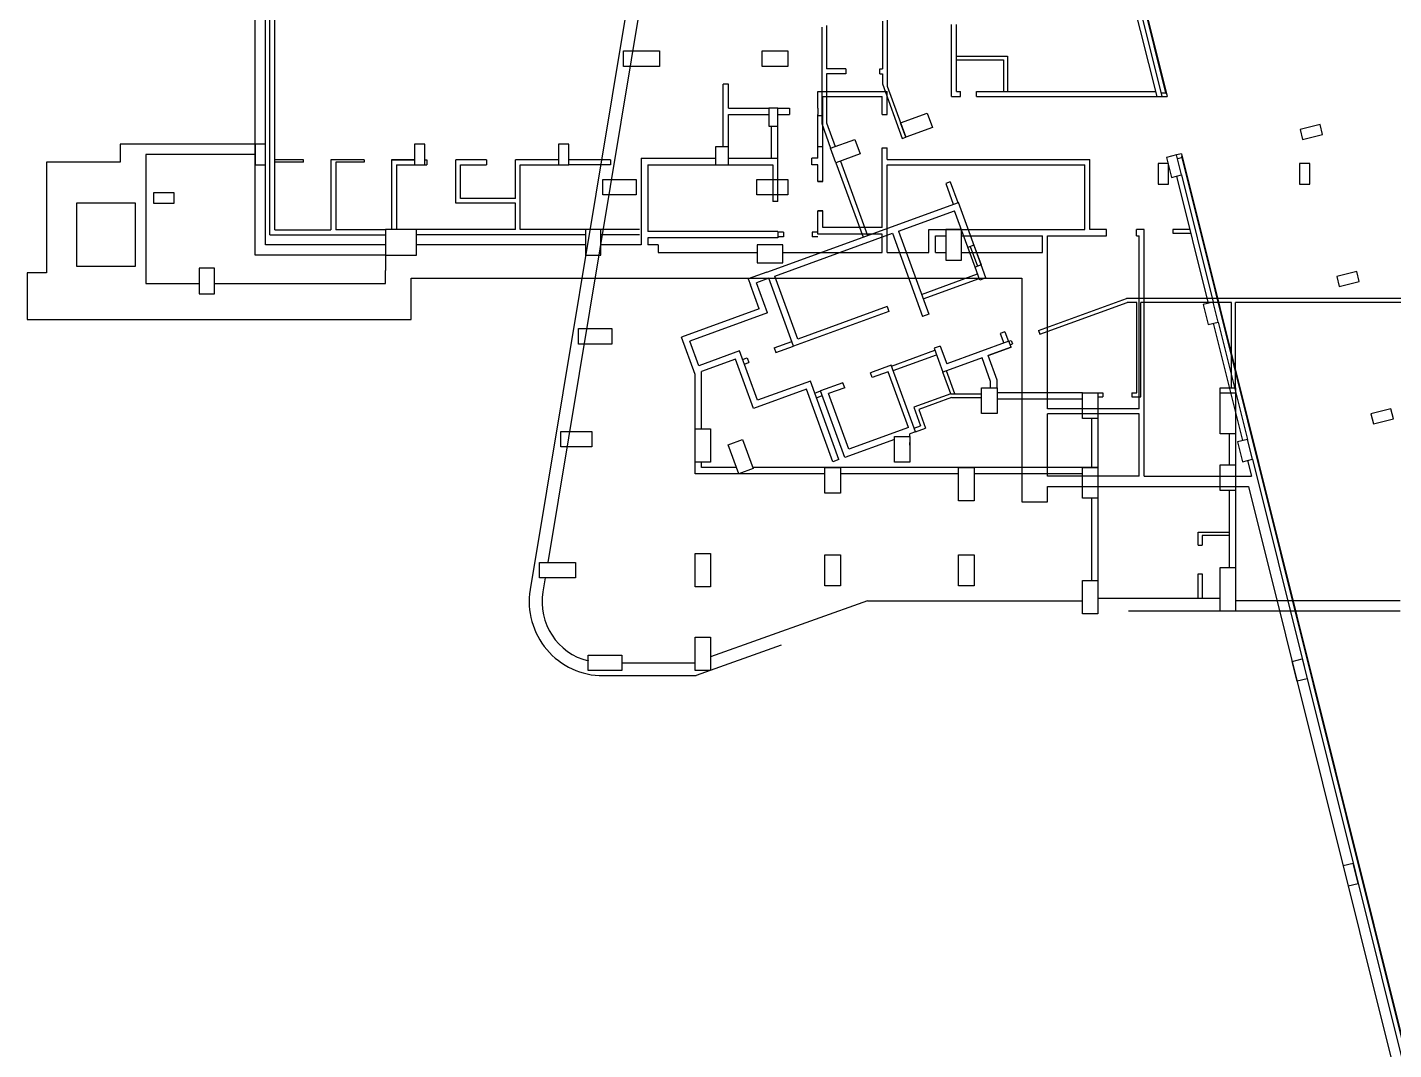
# Model space of a CAD drawing. Header units: metres. Extents: x -681087 to 1033303, y 74272 to 2630761.
# Drawn here: x -59347 to -6215, y 2245452 to 2285216 of the extents above; entities that cross this region are included whole.
import ezdxf

# ---------------------------------------------------------------- set-up
doc = ezdxf.new("R2010")
doc.units = ezdxf.units.M
for name, color, linetype in [('SKELETON_CLEAN', 7, 'Continuous'), ('SKELETON_ISOLATED', 1, 'Continuous'), ('SKELETON_ORIGINAL', 8, 'Continuous')]:
    doc.layers.add(name, color=color, linetype=linetype)

msp = doc.modelspace()

# ---------------------------------------------------------------- linework, layer by layer
at = {"layer": 'SKELETON_CLEAN'}
for p, q in [((-32788, 2305599), (-39794, 2263345)), ((-32364, 2305099), (-39112, 2264399)), ((-50487, 2276354), (-50487, 2290584)), ((-49917, 2277144), (-49917, 2290014)), ((-50087, 2276754), (-50087, 2289784)), ((-49717, 2277344), (-49717, 2289814)), ((-16643, 2287384), (-15431, 2282524)), ((-16449, 2287433), (-15225, 2282524)), ((-28457, 2285216), (-28457, 2281470)), ((-28267, 2285286), (-28267, 2283599)), ((-26097, 2285450), (-26097, 2283599)), ((-25907, 2285519), (-25907, 2282929)), ((-23412, 2282524), (-23412, 2285324)), ((-23212, 2282724), (-23212, 2285324)), ((-36167, 2283699), (-36167, 2284299)), ((-36167, 2284299), (-34767, 2284299)), ((-34767, 2284299), (-34767, 2283699)), ((-30777, 2283699), (-30777, 2284299)), ((-30777, 2284299), (-29777, 2284299)), ((-29777, 2284299), (-29777, 2283699)), ((-34767, 2283699), (-36167, 2283699)), ((-29777, 2283699), (-30777, 2283699)), ((-23212, 2284099), (-21237, 2284099)), ((-23212, 2283949), (-21387, 2283949)), ((-21387, 2283949), (-21387, 2282724)), ((-21237, 2284099), (-21237, 2282724)), ((-27517, 2283599), (-28267, 2283599)), ((-27517, 2283409), (-28267, 2283409)), ((-28267, 2283409), (-28267, 2281504)), ((-27517, 2283599), (-27517, 2283409)), ((-26197, 2283409), (-26197, 2283599)), ((-26197, 2283599), (-26097, 2283599)), ((-26197, 2283409), (-26097, 2283409)), ((-26097, 2283409), (-26097, 2283012)), ((-32287, 2280574), (-32287, 2283004)), ((-32087, 2283004), (-32287, 2283004)), ((-32087, 2282074), (-32087, 2283004)), ((-28612, 2282074), (-28612, 2282724)), ((-28612, 2282724), (-25912, 2282724)), ((-26097, 2283012), (-25324, 2280889)), ((-25912, 2281824), (-25912, 2282724)), ((-25907, 2282929), (-25184, 2280940)), ((-23212, 2282724), (-23062, 2282724)), ((-23062, 2282524), (-23062, 2282724)), ((-22442, 2282524), (-22442, 2282724)), ((-22442, 2282724), (-15481, 2282724)), ((-32087, 2282074), (-30512, 2282074)), ((-30162, 2282074), (-30512, 2282074)), ((-30512, 2282074), (-30512, 2281374)), ((-30162, 2281374), (-30162, 2282074)), ((-30162, 2282074), (-29712, 2282074)), ((-29712, 2282074), (-29712, 2281824)), ((-28612, 2282074), (-28612, 2281824)), ((-28412, 2282524), (-26112, 2282524)), ((-28412, 2279219), (-28412, 2282524)), ((-26112, 2281824), (-26112, 2282524)), ((-23412, 2282524), (-23062, 2282524)), ((-22442, 2282524), (-15431, 2282524)), ((-15431, 2282524), (-15225, 2282524)), ((-15225, 2282524), (-15019, 2282524)), ((-32087, 2280124), (-32087, 2281824)), ((-32087, 2281824), (-30512, 2281824)), ((-30162, 2278444), (-30162, 2281824)), ((-30162, 2281824), (-29712, 2281824)), ((-28612, 2280124), (-28612, 2281824)), ((-28267, 2281504), (-27931, 2280579)), ((-26112, 2281824), (-25912, 2281824)), ((-25389, 2281504), (-24355, 2281881)), ((-25184, 2280940), (-25389, 2281504)), ((-24355, 2281881), (-24150, 2281317)), ((-30512, 2281374), (-30162, 2281374)), ((-28457, 2281470), (-28109, 2280514)), ((-24150, 2281317), (-25184, 2280940)), ((-9079, 2281437), (-9856, 2281244)), ((-9856, 2281244), (-9759, 2280856)), ((-9759, 2280856), (-8983, 2281049)), ((-8983, 2281049), (-9079, 2281437)), ((-55737, 2280674), (-55737, 2279972)), ((-50487, 2280674), (-55737, 2280674)), ((-50087, 2280674), (-50487, 2280674)), ((-50487, 2280674), (-50487, 2279874)), ((-50087, 2279874), (-50087, 2280674)), ((-43887, 2280674), (-44287, 2280674)), ((-44287, 2280674), (-44287, 2279874)), ((-43887, 2279874), (-43887, 2280674)), ((-38287, 2280674), (-38687, 2280674)), ((-38687, 2280674), (-38687, 2279874)), ((-38287, 2279874), (-38287, 2280674)), ((-32087, 2280574), (-32587, 2280574)), ((-32587, 2280574), (-32587, 2279874)), ((-32087, 2279874), (-32087, 2280574)), ((-28109, 2280514), (-27169, 2280856)), ((-27904, 2279950), (-28109, 2280514)), ((-27169, 2280856), (-26964, 2280292)), ((-26112, 2280524), (-25912, 2280524)), ((-26112, 2277424), (-26112, 2280524)), ((-25912, 2280074), (-25912, 2280524)), ((-25324, 2280889), (-25184, 2280940)), ((-55737, 2279972), (-58597, 2279972)), ((-58597, 2279972), (-58597, 2275672)), ((-50487, 2280274), (-54737, 2280274)), ((-54737, 2280274), (-54737, 2275254)), ((-48607, 2280064), (-49717, 2280064)), ((-48607, 2279974), (-49717, 2279974)), ((-48607, 2279974), (-48607, 2280064)), ((-46247, 2280064), (-47547, 2280064)), ((-47547, 2280064), (-47547, 2277344)), ((-47357, 2279974), (-47357, 2277344)), ((-46247, 2279974), (-47357, 2279974)), ((-46247, 2280064), (-46247, 2279974)), ((-45187, 2280064), (-45187, 2277354)), ((-44287, 2280064), (-45187, 2280064)), ((-43887, 2280064), (-43807, 2280064)), ((-43807, 2280064), (-43807, 2279874)), ((-41487, 2280064), (-42687, 2280064)), ((-42687, 2278374), (-42687, 2280064)), ((-41487, 2280064), (-41487, 2279874)), ((-38687, 2280064), (-40367, 2280064)), ((-40367, 2278564), (-40367, 2280064)), ((-36672, 2280064), (-38287, 2280064)), ((-36672, 2280064), (-36672, 2279874)), ((-35472, 2280124), (-32587, 2280124)), ((-35472, 2280124), (-35472, 2276754)), ((-32087, 2280124), (-30162, 2280124)), ((-28842, 2279874), (-28842, 2280124)), ((-28612, 2280124), (-28842, 2280124)), ((-26964, 2280292), (-27904, 2279950)), ((-27904, 2279950), (-26851, 2277056)), ((-25912, 2280074), (-18027, 2280074)), ((-18027, 2277354), (-18027, 2280074)), ((-14977, 2279916), (-15377, 2279916)), ((-15377, 2279916), (-15377, 2279116)), ((-14658, 2280252), (-15047, 2280156)), ((-15047, 2280156), (-14853, 2279379)), ((-14977, 2279116), (-14977, 2279916)), ((-14464, 2280301), (-14658, 2280252)), ((-14465, 2279476), (-14658, 2280252)), ((-9477, 2279916), (-9877, 2279916)), ((-9877, 2279916), (-9877, 2279116)), ((-9477, 2279116), (-9477, 2279916)), ((-50487, 2279874), (-50087, 2279874)), ((-44997, 2279874), (-44997, 2277354)), ((-44997, 2279874), (-44287, 2279874)), ((-44287, 2279874), (-43887, 2279874)), ((-43887, 2279874), (-43807, 2279874)), ((-42497, 2279874), (-41487, 2279874)), ((-42497, 2278564), (-42497, 2279874)), ((-40177, 2279874), (-38687, 2279874)), ((-40177, 2277354), (-40177, 2279874)), ((-38687, 2279874), (-38287, 2279874)), ((-36672, 2279874), (-38287, 2279874)), ((-35222, 2279874), (-32487, 2279874)), ((-35222, 2279874), (-35222, 2277274)), ((-32587, 2279874), (-32087, 2279874)), ((-32087, 2279874), (-30362, 2279874)), ((-30362, 2279874), (-30362, 2278444)), ((-28612, 2279874), (-28842, 2279874)), ((-28612, 2279219), (-28612, 2279874)), ((-25912, 2276454), (-25912, 2279874)), ((-25912, 2279874), (-18227, 2279874)), ((-18227, 2277354), (-18227, 2279874)), ((-14853, 2279379), (-14465, 2279476)), ((-14465, 2279476), (-13231, 2274528)), ((-36967, 2278699), (-36967, 2279299)), ((-36967, 2279299), (-35667, 2279299)), ((-35667, 2279299), (-35667, 2278699)), ((-30977, 2278699), (-30977, 2279299)), ((-30977, 2279299), (-29777, 2279299)), ((-29777, 2279299), (-29777, 2278699)), ((-28412, 2279219), (-28612, 2279219)), ((-23456, 2279207), (-23635, 2279142)), ((-23635, 2279142), (-23341, 2278334)), ((-23456, 2279207), (-23162, 2278399)), ((-15377, 2279116), (-14977, 2279116)), ((-9877, 2279116), (-9477, 2279116)), ((-55137, 2278372), (-57437, 2278372)), ((-57437, 2278372), (-57437, 2275922)), ((-55137, 2275922), (-55137, 2278372)), ((-53635, 2278774), (-54435, 2278774)), ((-54435, 2278774), (-54435, 2278374)), ((-54435, 2278374), (-53635, 2278374)), ((-53635, 2278374), (-53635, 2278774)), ((-40367, 2278374), (-42687, 2278374)), ((-40367, 2278564), (-42497, 2278564)), ((-40367, 2277354), (-40367, 2278374)), ((-35667, 2278699), (-36967, 2278699)), ((-29777, 2278699), (-30977, 2278699)), ((-30595, 2275693), (-23143, 2278405)), ((-30162, 2278444), (-30362, 2278444)), ((-22258, 2275972), (-23143, 2278405)), ((-28412, 2278079), (-28612, 2278079)), ((-28612, 2277174), (-28612, 2278079)), ((-28412, 2277424), (-28412, 2278079)), ((-25473, 2277291), (-23293, 2278085)), ((-22493, 2275886), (-23293, 2278085)), ((-49717, 2277344), (-47547, 2277344)), ((-45417, 2277344), (-47357, 2277344)), ((-44217, 2277354), (-45417, 2277354)), ((-45417, 2277354), (-45417, 2276354)), ((-44217, 2276354), (-44217, 2277354)), ((-40367, 2277354), (-44217, 2277354)), ((-37647, 2277354), (-40177, 2277354)), ((-37047, 2277354), (-37647, 2277354)), ((-37647, 2277354), (-37647, 2276354)), ((-37047, 2276354), (-37047, 2277354)), ((-35542, 2277354), (-37047, 2277354)), ((-30162, 2277274), (-35222, 2277274)), ((-30162, 2277274), (-30162, 2277024)), ((-29947, 2277254), (-30162, 2277254)), ((-29947, 2277254), (-29947, 2277064)), ((-28612, 2277254), (-28827, 2277254)), ((-28827, 2277254), (-28827, 2277064)), ((-26112, 2277424), (-28412, 2277424)), ((-25473, 2277291), (-24296, 2274059)), ((-24287, 2277354), (-18227, 2277354)), ((-24287, 2276454), (-24287, 2277354)), ((-23027, 2277354), (-23627, 2277354)), ((-23627, 2277354), (-23627, 2276154)), ((-23027, 2276154), (-23027, 2277354)), ((-17387, 2277354), (-18027, 2277354)), ((-17387, 2277104), (-17387, 2277354)), ((-15917, 2277354), (-16217, 2277354)), ((-16217, 2277104), (-16217, 2277354)), ((-15917, 2267754), (-15917, 2277354)), ((-14142, 2277354), (-14797, 2277354)), ((-14797, 2277354), (-14797, 2277204)), ((-45417, 2276754), (-50087, 2276754)), ((-49917, 2277144), (-45417, 2277144)), ((-35472, 2276754), (-37047, 2276754)), ((-30162, 2277024), (-35222, 2277024)), ((-35222, 2277024), (-35222, 2276754)), ((-34822, 2276754), (-35222, 2276754)), ((-34822, 2276754), (-34822, 2276454)), ((-29967, 2276754), (-30967, 2276754)), ((-30967, 2276754), (-30967, 2276054)), ((-30275, 2275544), (-25708, 2277206)), ((-29947, 2277064), (-30162, 2277064)), ((-29967, 2276054), (-29967, 2276754)), ((-28612, 2277064), (-28827, 2277064)), ((-26112, 2277174), (-28612, 2277174)), ((-26112, 2276454), (-26112, 2277174)), ((-25708, 2277206), (-24531, 2273973)), ((-24037, 2277104), (-23627, 2277104)), ((-24037, 2276454), (-24037, 2277104)), ((-23027, 2277104), (-19877, 2277104)), ((-22538, 2276742), (-22773, 2276657)), ((-22538, 2276742), (-22258, 2275972)), ((-19877, 2276454), (-19877, 2277104)), ((-19677, 2277104), (-17387, 2277104)), ((-19677, 2270379), (-19677, 2277104)), ((-16217, 2277104), (-16117, 2277104)), ((-16117, 2270379), (-16117, 2277104)), ((-14797, 2277204), (-14105, 2277204)), ((-45417, 2276354), (-50487, 2276354)), ((-45417, 2276354), (-44217, 2276354)), ((-45417, 2276354), (-45417, 2275754)), ((-37647, 2276354), (-37047, 2276354)), ((-34822, 2276454), (-30967, 2276454)), ((-29967, 2276454), (-26112, 2276454)), ((-25912, 2276454), (-24287, 2276454)), ((-24037, 2276454), (-23627, 2276454)), ((-23027, 2276454), (-19877, 2276454)), ((-58597, 2275672), (-59347, 2275672)), ((-59347, 2275672), (-59347, 2273854)), ((-57437, 2275922), (-55137, 2275922)), ((-52067, 2275854), (-52667, 2275854)), ((-52667, 2275854), (-52667, 2274854)), ((-52067, 2274854), (-52067, 2275854)), ((-45417, 2275254), (-45417, 2275754)), ((-30595, 2275693), (-31314, 2275431)), ((-30967, 2276054), (-29967, 2276054)), ((-23627, 2276154), (-23027, 2276154)), ((-22258, 2275972), (-22493, 2275886)), ((-22310, 2275383), (-22493, 2275886)), ((-22075, 2275469), (-22258, 2275972)), ((-7652, 2275713), (-8428, 2275519)), ((-7555, 2275325), (-7652, 2275713)), ((-54737, 2275254), (-52667, 2275254)), ((-52067, 2275254), (-45417, 2275254)), ((-44417, 2273854), (-44417, 2275454)), ((-44417, 2275454), (-20677, 2275454)), ((-31314, 2275431), (-31229, 2275197)), ((-30888, 2274262), (-31229, 2275197)), ((-30510, 2275458), (-30994, 2275282)), ((-30568, 2274112), (-30994, 2275282)), ((-29549, 2272818), (-30510, 2275458)), ((-29382, 2273091), (-30275, 2275544)), ((-22075, 2275469), (-22310, 2275383)), ((-20677, 2275454), (-20677, 2267354)), ((-8428, 2275519), (-8331, 2275131)), ((-8331, 2275131), (-7555, 2275325)), ((-52667, 2274854), (-52067, 2274854)), ((-20032, 2273424), (-16611, 2274669)), ((-2797, 2274669), (-16611, 2274669)), ((-30888, 2274262), (-33909, 2273162)), ((-30568, 2274112), (-33589, 2273013)), ((-25846, 2274165), (-29549, 2272818)), ((-25915, 2274353), (-29382, 2273091)), ((-25915, 2274353), (-25846, 2274165)), ((-24296, 2274059), (-24531, 2273973)), ((-19981, 2273283), (-16584, 2274519)), ((-16197, 2274519), (-16584, 2274519)), ((-16197, 2270999), (-16197, 2274519)), ((-12517, 2274519), (-16047, 2274519)), ((-16047, 2270849), (-16047, 2274519)), ((-13231, 2274528), (-13619, 2274431)), ((-13619, 2274431), (-13426, 2273655)), ((-13038, 2273752), (-13231, 2274528)), ((-12517, 2271199), (-12517, 2274519)), ((-12367, 2271199), (-12367, 2274519)), ((-2797, 2274519), (-12367, 2274519)), ((-59347, 2273854), (-44417, 2273854)), ((-13426, 2273655), (-13038, 2273752)), ((-13038, 2273752), (-11900, 2269191)), ((-37917, 2272899), (-37917, 2273499)), ((-37917, 2273499), (-36617, 2273499)), ((-36617, 2273499), (-36617, 2272899)), ((-33382, 2271714), (-33909, 2273162)), ((-33240, 2272054), (-33589, 2273013)), ((-30304, 2272745), (-29614, 2272996)), ((-21179, 2273007), (-23594, 2272128)), ((-21334, 2273376), (-21513, 2273311)), ((-21513, 2273311), (-21376, 2272935)), ((-21334, 2273376), (-21197, 2273000)), ((-21179, 2273007), (-21085, 2273041)), ((-21093, 2272772), (-21179, 2273007)), ((-21085, 2273041), (-21033, 2272900)), ((-20032, 2273424), (-19981, 2273283)), ((-36617, 2272899), (-37917, 2272899)), ((-31657, 2272630), (-33240, 2272054)), ((-30957, 2270709), (-31657, 2272630)), ((-30304, 2272745), (-30239, 2272566)), ((-30239, 2272566), (-29549, 2272818)), ((-23845, 2272819), (-24080, 2272733)), ((-24080, 2272733), (-23743, 2271807)), ((-23845, 2272819), (-23594, 2272128)), ((-21093, 2272772), (-21986, 2272447)), ((-21637, 2271489), (-21986, 2272447)), ((-21127, 2272866), (-21033, 2272900)), ((-31806, 2272310), (-33132, 2271827)), ((-31107, 2270388), (-31806, 2272310)), ((-31535, 2272297), (-31357, 2272362)), ((-31470, 2272118), (-31292, 2272183)), ((-31357, 2272362), (-31292, 2272183)), ((-25754, 2272070), (-26558, 2271778)), ((-24814, 2269486), (-25754, 2272070)), ((-22221, 2272361), (-23743, 2271807)), ((-21887, 2271445), (-22221, 2272361)), ((-33382, 2269299), (-33382, 2271714)), ((-33132, 2269599), (-33132, 2271827)), ((-28899, 2271458), (-30957, 2270709)), ((-27788, 2268404), (-28899, 2271458)), ((-27629, 2271388), (-28498, 2271072)), ((-27560, 2271200), (-27629, 2271388)), ((-26489, 2271590), (-26558, 2271778)), ((-25874, 2271814), (-26489, 2271590)), ((-25087, 2269653), (-25874, 2271814)), ((-23437, 2270967), (-23743, 2271807)), ((-21887, 2271199), (-21887, 2271445)), ((-21637, 2271199), (-21637, 2271489)), ((-29049, 2271137), (-31107, 2270388)), ((-28023, 2268318), (-29049, 2271137)), ((-28728, 2270988), (-28498, 2271072)), ((-27558, 2268488), (-28498, 2271072)), ((-27560, 2271200), (-28195, 2270969)), ((-27408, 2268808), (-28195, 2270969)), ((-23438, 2270966), (-24875, 2270443)), ((-23438, 2270966), (-22237, 2270966)), ((-22237, 2270199), (-22237, 2271199)), ((-22237, 2271199), (-21637, 2271199)), ((-21637, 2271199), (-21637, 2270199)), ((-18322, 2270999), (-21637, 2270999)), ((-18322, 2269999), (-18322, 2270999)), ((-18322, 2270999), (-17722, 2270999)), ((-17722, 2270999), (-17722, 2269999)), ((-17722, 2270999), (-17522, 2270999)), ((-17722, 2270849), (-17522, 2270849)), ((-17522, 2270999), (-17522, 2270849)), ((-16402, 2270999), (-16402, 2270849)), ((-16402, 2270999), (-16197, 2270999)), ((-16402, 2270849), (-16047, 2270849)), ((-12967, 2270999), (-12967, 2271199)), ((-12967, 2271199), (-12367, 2271199)), ((-12967, 2269399), (-12967, 2270999)), ((-12967, 2270999), (-12367, 2270999)), ((-12367, 2271199), (-12367, 2270999)), ((-12367, 2270999), (-12367, 2269399)), ((-24875, 2270443), (-24612, 2269719)), ((-23411, 2270816), (-24683, 2270353)), ((-24683, 2270353), (-24420, 2269630)), ((-23411, 2270816), (-22237, 2270816)), ((-16117, 2270379), (-19677, 2270379)), ((-6321, 2270376), (-7098, 2270182)), ((-6225, 2269988), (-6321, 2270376)), ((-21637, 2270199), (-22237, 2270199)), ((-16117, 2270179), (-19677, 2270179)), ((-19677, 2267754), (-19677, 2270179)), ((-17722, 2269999), (-18322, 2269999)), ((-17722, 2269999), (-17722, 2263704)), ((-16117, 2267754), (-16117, 2270179)), ((-7098, 2270182), (-7001, 2269794)), ((-7001, 2269794), (-6225, 2269988)), ((-38602, 2268899), (-38602, 2269499)), ((-38602, 2269499), (-37402, 2269499)), ((-37402, 2269499), (-37402, 2268899)), ((-33382, 2268299), (-33382, 2269599)), ((-33382, 2269599), (-32782, 2269599)), ((-32782, 2269599), (-32782, 2268299)), ((-25087, 2269653), (-27408, 2268808)), ((-25627, 2268304), (-25627, 2269304)), ((-25627, 2269304), (-25027, 2269304)), ((-24814, 2269486), (-25027, 2269409)), ((-25027, 2269304), (-25027, 2269409)), ((-25027, 2269304), (-25027, 2268304)), ((-24865, 2269627), (-24612, 2269719)), ((-24814, 2269486), (-24420, 2269630)), ((-12367, 2269399), (-12967, 2269399)), ((-37402, 2268899), (-38602, 2268899)), ((-33382, 2267849), (-33382, 2268899)), ((-32095, 2268980), (-31531, 2269186)), ((-31684, 2267853), (-32095, 2268980)), ((-31531, 2269186), (-31121, 2268058)), ((-25627, 2269190), (-27558, 2268488)), ((-11900, 2269191), (-12289, 2269094)), ((-12289, 2269094), (-12095, 2268318)), ((-11707, 2268415), (-11900, 2269191)), ((-32782, 2268299), (-33382, 2268299)), ((-33132, 2268099), (-33132, 2268299)), ((-27788, 2268404), (-28023, 2268318)), ((-25027, 2268304), (-25627, 2268304)), ((-12967, 2267199), (-12967, 2268199)), ((-12967, 2268199), (-12367, 2268199)), ((-12367, 2268199), (-12367, 2267199)), ((-12095, 2268318), (-11707, 2268415)), ((-11901, 2268366), (-11748, 2267754)), ((-11707, 2268415), (-2964, 2233349)), ((-28332, 2267849), (-33382, 2267849)), ((-31774, 2268099), (-33132, 2268099)), ((-31121, 2268058), (-31684, 2267853)), ((-17722, 2268099), (-31136, 2268099)), ((-28332, 2267099), (-28332, 2268099)), ((-28332, 2268099), (-27732, 2268099)), ((-27732, 2268099), (-27732, 2267099)), ((-23132, 2266799), (-23132, 2268099)), ((-23132, 2268099), (-22532, 2268099)), ((-22532, 2268099), (-22532, 2266799)), ((-16117, 2267754), (-19677, 2267754)), ((-18322, 2266899), (-18322, 2268099)), ((-18322, 2268099), (-17722, 2268099)), ((-17722, 2268099), (-17722, 2266899)), ((-15917, 2267754), (-11748, 2267754)), ((-20677, 2267354), (-20677, 2266754)), ((-19677, 2266754), (-19677, 2267354)), ((-19677, 2267354), (-11855, 2267354)), ((-12367, 2267199), (-12967, 2267199)), ((-12367, 2267299), (-12367, 2262504)), ((-11855, 2267354), (-3376, 2233349)), ((-27732, 2267099), (-28332, 2267099)), ((-22532, 2266799), (-23132, 2266799)), ((-20677, 2266754), (-19677, 2266754)), ((-17722, 2266899), (-18322, 2266899)), ((-13817, 2265074), (-13817, 2265584)), ((-13817, 2265584), (-12617, 2265584)), ((-13817, 2265074), (-13667, 2265074)), ((-12617, 2265449), (-13667, 2265449)), ((-13667, 2265449), (-13667, 2265074)), ((-33382, 2263449), (-33382, 2264749)), ((-33382, 2264749), (-32782, 2264749)), ((-32782, 2264749), (-32782, 2263449)), ((-28332, 2263499), (-28332, 2264699)), ((-28332, 2264699), (-27732, 2264699)), ((-27732, 2264699), (-27732, 2263499)), ((-23132, 2263499), (-23132, 2264699)), ((-23132, 2264699), (-22532, 2264699)), ((-22532, 2264699), (-22532, 2263499)), ((-39432, 2263799), (-39432, 2264399)), ((-39432, 2264399), (-38032, 2264399)), ((-38032, 2264399), (-38032, 2263799)), ((-13817, 2263004), (-13817, 2263954)), ((-13817, 2263954), (-13667, 2263954)), ((-13667, 2263954), (-13667, 2263004)), ((-12967, 2262504), (-12967, 2264204)), ((-12967, 2264204), (-12367, 2264204)), ((-12367, 2264204), (-12367, 2262504)), ((-38032, 2263799), (-39432, 2263799)), ((-39212, 2263799), (-39300, 2263263)), ((-32782, 2263449), (-33382, 2263449)), ((-27732, 2263499), (-28332, 2263499)), ((-22532, 2263499), (-23132, 2263499)), ((-18322, 2262404), (-18322, 2263704)), ((-18322, 2263704), (-17722, 2263704)), ((-17722, 2263704), (-17722, 2262404)), ((-26679, 2262904), (-32782, 2260730)), ((-26679, 2262904), (-18322, 2262904)), ((-17722, 2262404), (-18322, 2262404)), ((-12367, 2262504), (-12967, 2262504)), ((-33382, 2260199), (-33382, 2261499)), ((-33382, 2261499), (-32782, 2261499)), ((-32782, 2261499), (-32782, 2260199)), ((-37532, 2260199), (-37532, 2260799)), ((-37532, 2260799), (-36232, 2260799)), ((-36232, 2260799), (-36232, 2260199)), ((-30032, 2261179), (-33344, 2259999)), ((-10160, 2260556), (-9772, 2260653)), ((-9966, 2259780), (-10160, 2260556)), ((-9772, 2260653), (-9578, 2259876)), ((-36232, 2260199), (-37532, 2260199)), ((-36957, 2259999), (-33344, 2259999)), ((-32782, 2260199), (-33382, 2260199)), ((-9578, 2259876), (-9966, 2259780)), ((-7788, 2252696), (-8176, 2252599)), ((-8176, 2252599), (-7982, 2251823)), ((-7594, 2251920), (-7788, 2252696)), ((-7982, 2251823), (-7594, 2251920))]:
    msp.add_line(p, q, dxfattribs=at)
for radius, end in [(2875, -90.0009), (2375, -104.0045)]:
    msp.add_arc((-36957, 2262874), radius, 170.5863, end, dxfattribs=at)
at = {"layer": 'SKELETON_ISOLATED'}
for p, q in [((-26478, 2328424), (-15053, 2282599)), ((-15262, 2282674), (-15056, 2282674)), ((-28412, 2281774), (-28612, 2281774)), ((-30412, 2280124), (-30412, 2281374)), ((-28412, 2280574), (-28612, 2280574)), ((-27725, 2280015), (-26672, 2277121)), ((-14428, 2280155), (-14622, 2280107)), ((-14461, 2280224), (-2773, 2233349)), ((-14659, 2279428), (-13425, 2274479)), ((-44217, 2277154), (-37647, 2277154)), ((-37647, 2276754), (-44217, 2276754)), ((-37047, 2277154), (-35542, 2277154)), ((-22679, 2276691), (-22399, 2275920)), ((-24577, 2274829), (-22397, 2275623)), ((-24512, 2274651), (-22332, 2275444)), ((-13232, 2273703), (-12095, 2269143)), ((-25744, 2272042), (-24052, 2272658)), ((-25679, 2271864), (-23988, 2272479)), ((-23277, 2270966), (-23602, 2271859)), ((-28663, 2270810), (-28433, 2270893)), ((-18322, 2270749), (-21637, 2270749)), ((-12367, 2270399), (-12367, 2268099)), ((-17972, 2269999), (-17972, 2268099)), ((-12617, 2269399), (-12617, 2268199)), ((-25027, 2268969), (-25027, 2269073)), ((-23142, 2267849), (-27732, 2267849)), ((-18322, 2267849), (-22532, 2267849)), ((-12617, 2267199), (-12617, 2264204)), ((-17972, 2266899), (-17972, 2263704)), ((-12967, 2263004), (-17722, 2263004)), ((-5967, 2262904), (-12367, 2262904)), ((-9467, 2262504), (-16523, 2262504)), ((-36232, 2260499), (-33382, 2260499))]:
    msp.add_line(p, q, dxfattribs=at)
at = {"layer": 'SKELETON_ORIGINAL'}
for p, q in [((-26493, 2328420), (-15087, 2282674)), ((-26464, 2328428), (-15019, 2282524)), ((-32788, 2305599), (-39794, 2263345)), ((-32364, 2305099), (-39112, 2264399)), ((-50487, 2276354), (-50487, 2290584)), ((-49917, 2277144), (-49917, 2290014)), ((-50087, 2276754), (-50087, 2289784)), ((-49717, 2277344), (-49717, 2289814)), ((-16643, 2287384), (-15431, 2282524)), ((-16449, 2287433), (-15225, 2282524)), ((-28457, 2285216), (-28457, 2281470)), ((-28267, 2285286), (-28267, 2283599)), ((-26097, 2285450), (-26097, 2283599)), ((-25907, 2285519), (-25907, 2282929)), ((-23412, 2282524), (-23412, 2285324)), ((-23212, 2282724), (-23212, 2285324)), ((-36167, 2283699), (-36167, 2284299)), ((-36167, 2284299), (-34767, 2284299)), ((-34767, 2284299), (-34767, 2283699)), ((-30777, 2283699), (-30777, 2284299)), ((-30777, 2284299), (-29777, 2284299)), ((-29777, 2284299), (-29777, 2283699)), ((-34767, 2283699), (-36167, 2283699)), ((-29777, 2283699), (-30777, 2283699)), ((-23212, 2284099), (-21237, 2284099)), ((-23212, 2283949), (-21387, 2283949)), ((-21387, 2283949), (-21387, 2282724)), ((-21237, 2284099), (-21237, 2282724)), ((-27517, 2283599), (-28267, 2283599)), ((-27517, 2283409), (-28267, 2283409)), ((-28267, 2283409), (-28267, 2281504)), ((-27517, 2283599), (-27517, 2283409)), ((-26197, 2283409), (-26197, 2283599)), ((-26197, 2283599), (-26097, 2283599)), ((-26197, 2283409), (-26097, 2283409)), ((-26097, 2283409), (-26097, 2283012)), ((-32287, 2280574), (-32287, 2283004)), ((-32087, 2283004), (-32287, 2283004)), ((-32087, 2282074), (-32087, 2283004)), ((-28612, 2282074), (-28612, 2282724)), ((-28612, 2282724), (-25912, 2282724)), ((-26097, 2283012), (-25324, 2280889)), ((-25912, 2281824), (-25912, 2282724)), ((-25907, 2282929), (-25184, 2280940)), ((-23212, 2282724), (-23062, 2282724)), ((-23062, 2282524), (-23062, 2282724)), ((-22442, 2282524), (-22442, 2282724)), ((-22442, 2282724), (-15481, 2282724)), ((-15262, 2282674), (-15056, 2282674)), ((-32087, 2282074), (-30512, 2282074)), ((-30162, 2282074), (-30512, 2282074)), ((-30512, 2282074), (-30512, 2281374)), ((-30162, 2281374), (-30162, 2282074)), ((-30162, 2282074), (-29712, 2282074)), ((-29712, 2282074), (-29712, 2281824)), ((-28612, 2282074), (-28612, 2281824)), ((-28412, 2282524), (-26112, 2282524)), ((-28412, 2279219), (-28412, 2282524)), ((-28412, 2282524), (-26112, 2282524)), ((-26112, 2281824), (-26112, 2282524)), ((-23412, 2282524), (-23062, 2282524)), ((-22442, 2282524), (-15431, 2282524)), ((-15431, 2282524), (-15225, 2282524)), ((-15225, 2282524), (-15019, 2282524)), ((-32087, 2280124), (-32087, 2281824)), ((-32087, 2281824), (-30512, 2281824)), ((-30162, 2278444), (-30162, 2281824)), ((-30162, 2281824), (-29712, 2281824)), ((-28612, 2280124), (-28612, 2281824)), ((-28412, 2281774), (-28612, 2281774)), ((-28267, 2281504), (-27931, 2280579)), ((-26112, 2281824), (-25912, 2281824)), ((-25389, 2281504), (-24355, 2281881)), ((-25184, 2280940), (-25389, 2281504)), ((-24355, 2281881), (-24150, 2281317)), ((-30512, 2281374), (-30162, 2281374)), ((-30412, 2280124), (-30412, 2281374)), ((-28457, 2281470), (-28109, 2280514)), ((-24150, 2281317), (-25184, 2280940)), ((-9079, 2281437), (-9856, 2281244)), ((-9856, 2281244), (-9759, 2280856)), ((-9759, 2280856), (-8983, 2281049)), ((-8983, 2281049), (-9079, 2281437)), ((-55737, 2280674), (-55737, 2279972)), ((-50487, 2280674), (-55737, 2280674)), ((-50087, 2280674), (-50487, 2280674)), ((-50487, 2280674), (-50487, 2279874)), ((-50087, 2279874), (-50087, 2280674)), ((-43887, 2280674), (-44287, 2280674)), ((-44287, 2280674), (-44287, 2279874)), ((-43887, 2279874), (-43887, 2280674)), ((-38287, 2280674), (-38687, 2280674)), ((-38687, 2280674), (-38687, 2279874)), ((-38287, 2279874), (-38287, 2280674)), ((-32087, 2280574), (-32587, 2280574)), ((-32587, 2280574), (-32587, 2279874)), ((-32087, 2279874), (-32087, 2280574)), ((-28412, 2280574), (-28612, 2280574)), ((-28109, 2280514), (-27169, 2280856)), ((-27904, 2279950), (-28109, 2280514)), ((-27169, 2280856), (-26964, 2280292)), ((-26112, 2280524), (-25912, 2280524)), ((-26112, 2277424), (-26112, 2280524)), ((-25912, 2280074), (-25912, 2280524)), ((-25324, 2280889), (-25184, 2280940)), ((-55737, 2279972), (-58597, 2279972)), ((-58597, 2279972), (-58597, 2275672)), ((-50487, 2280274), (-54737, 2280274)), ((-54737, 2280274), (-54737, 2275254)), ((-48607, 2280064), (-49717, 2280064)), ((-48607, 2279974), (-49717, 2279974)), ((-48607, 2279974), (-48607, 2280064)), ((-46247, 2280064), (-47547, 2280064)), ((-47547, 2280064), (-47547, 2277344)), ((-47357, 2279974), (-47357, 2277344)), ((-46247, 2279974), (-47357, 2279974)), ((-46247, 2280064), (-46247, 2279974)), ((-45187, 2280064), (-45187, 2277354)), ((-44287, 2280064), (-45187, 2280064)), ((-45187, 2280064), (-44287, 2280064)), ((-43887, 2280064), (-43807, 2280064)), ((-43807, 2280064), (-43807, 2279874)), ((-41487, 2280064), (-42687, 2280064)), ((-42687, 2278374), (-42687, 2280064)), ((-41487, 2280064), (-41487, 2279874)), ((-38687, 2280064), (-40367, 2280064)), ((-40367, 2278564), (-40367, 2280064)), ((-36672, 2280064), (-38287, 2280064)), ((-36672, 2280064), (-36672, 2279874)), ((-35472, 2280124), (-32587, 2280124)), ((-35472, 2280124), (-35472, 2276754)), ((-32087, 2280124), (-30162, 2280124)), ((-28842, 2279874), (-28842, 2280124)), ((-28612, 2280124), (-28842, 2280124)), ((-26964, 2280292), (-27904, 2279950)), ((-27904, 2279950), (-26851, 2277056)), ((-27725, 2280015), (-26672, 2277121)), ((-25912, 2280074), (-18027, 2280074)), ((-18027, 2277354), (-18027, 2280074)), ((-14977, 2279916), (-15377, 2279916)), ((-15377, 2279916), (-15377, 2279116)), ((-14658, 2280252), (-15047, 2280156)), ((-15047, 2280156), (-14853, 2279379)), ((-14977, 2279116), (-14977, 2279916)), ((-14464, 2280301), (-14658, 2280252)), ((-14465, 2279476), (-14658, 2280252)), ((-14428, 2280155), (-14622, 2280107)), ((-14464, 2280301), (-2758, 2233349)), ((-14457, 2280148), (-2789, 2233349)), ((-9477, 2279916), (-9877, 2279916)), ((-9877, 2279916), (-9877, 2279116)), ((-9477, 2279116), (-9477, 2279916)), ((-50487, 2279874), (-50087, 2279874)), ((-44997, 2279874), (-44997, 2277354)), ((-44997, 2279874), (-44287, 2279874)), ((-44287, 2279874), (-43887, 2279874)), ((-43887, 2279874), (-43807, 2279874)), ((-42497, 2279874), (-41487, 2279874)), ((-42497, 2278564), (-42497, 2279874)), ((-40177, 2279874), (-38687, 2279874)), ((-40177, 2277354), (-40177, 2279874)), ((-38687, 2279874), (-38287, 2279874)), ((-36672, 2279874), (-38287, 2279874)), ((-35222, 2279874), (-32487, 2279874)), ((-35222, 2279874), (-35222, 2277274)), ((-32587, 2279874), (-32087, 2279874)), ((-32087, 2279874), (-30362, 2279874)), ((-30362, 2279874), (-30362, 2278444)), ((-28612, 2279874), (-28842, 2279874)), ((-28612, 2279219), (-28612, 2279874)), ((-25912, 2276454), (-25912, 2279874)), ((-25912, 2279874), (-18227, 2279874)), ((-18227, 2277354), (-18227, 2279874)), ((-14853, 2279379), (-14465, 2279476)), ((-14659, 2279428), (-13425, 2274479)), ((-14465, 2279476), (-13231, 2274528)), ((-36967, 2278699), (-36967, 2279299)), ((-36967, 2279299), (-35667, 2279299)), ((-35667, 2279299), (-35667, 2278699)), ((-30977, 2278699), (-30977, 2279299)), ((-30977, 2279299), (-29777, 2279299)), ((-29777, 2279299), (-29777, 2278699)), ((-28412, 2279219), (-28612, 2279219)), ((-28612, 2279219), (-28412, 2279219)), ((-23456, 2279207), (-23635, 2279142)), ((-23635, 2279142), (-23341, 2278334)), ((-23456, 2279207), (-23162, 2278399)), ((-15377, 2279116), (-14977, 2279116)), ((-9877, 2279116), (-9477, 2279116)), ((-55137, 2278372), (-57437, 2278372)), ((-57437, 2278372), (-57437, 2275922)), ((-55137, 2275922), (-55137, 2278372)), ((-53635, 2278774), (-54435, 2278774)), ((-54435, 2278774), (-54435, 2278374)), ((-54435, 2278374), (-53635, 2278374)), ((-53635, 2278374), (-53635, 2278774)), ((-40367, 2278374), (-42687, 2278374)), ((-40367, 2278564), (-42497, 2278564)), ((-40367, 2277354), (-40367, 2278374)), ((-35667, 2278699), (-36967, 2278699)), ((-29777, 2278699), (-30977, 2278699)), ((-30595, 2275693), (-23143, 2278405)), ((-30162, 2278444), (-30362, 2278444)), ((-22258, 2275972), (-23143, 2278405)), ((-28412, 2278079), (-28612, 2278079)), ((-28612, 2277174), (-28612, 2278079)), ((-28612, 2278079), (-28412, 2278079)), ((-28412, 2277424), (-28412, 2278079)), ((-25473, 2277291), (-23293, 2278085)), ((-22493, 2275886), (-23293, 2278085)), ((-49717, 2277344), (-47547, 2277344)), ((-45417, 2277344), (-47357, 2277344)), ((-44217, 2277354), (-45417, 2277354)), ((-45417, 2277354), (-45417, 2276354)), ((-44217, 2277354), (-45417, 2277354)), ((-45417, 2277354), (-45417, 2276354)), ((-44217, 2276354), (-44217, 2277354)), ((-40367, 2277354), (-44217, 2277354)), ((-44217, 2276354), (-44217, 2277354)), ((-37647, 2277354), (-40177, 2277354)), ((-37047, 2277354), (-37647, 2277354)), ((-37647, 2277354), (-37647, 2276354)), ((-37047, 2277354), (-37647, 2277354)), ((-37647, 2277354), (-37647, 2276354)), ((-37047, 2276354), (-37047, 2277354)), ((-35542, 2277354), (-37047, 2277354)), ((-37047, 2276354), (-37047, 2277354)), ((-30162, 2277274), (-35222, 2277274)), ((-30162, 2277274), (-30162, 2277024)), ((-29947, 2277254), (-30162, 2277254)), ((-29947, 2277254), (-29947, 2277064)), ((-28612, 2277254), (-28827, 2277254)), ((-28827, 2277254), (-28827, 2277064)), ((-26112, 2277424), (-28412, 2277424)), ((-25473, 2277291), (-24296, 2274059)), ((-24287, 2277354), (-18227, 2277354)), ((-24287, 2276454), (-24287, 2277354)), ((-23027, 2277354), (-23627, 2277354)), ((-23627, 2277354), (-23627, 2276154)), ((-23027, 2277354), (-23627, 2277354)), ((-23627, 2277354), (-23627, 2276154)), ((-23027, 2276154), (-23027, 2277354)), ((-23027, 2276154), (-23027, 2277354)), ((-17387, 2277354), (-18027, 2277354)), ((-17387, 2277104), (-17387, 2277354)), ((-15917, 2277354), (-16217, 2277354)), ((-16217, 2277104), (-16217, 2277354)), ((-15917, 2267754), (-15917, 2277354)), ((-14142, 2277354), (-14797, 2277354)), ((-14797, 2277354), (-14797, 2277204)), ((-45417, 2276754), (-50087, 2276754)), ((-49917, 2277144), (-45417, 2277144)), ((-44217, 2277154), (-37647, 2277154)), ((-37647, 2276754), (-44217, 2276754)), ((-37047, 2277154), (-35542, 2277154)), ((-35472, 2276754), (-37047, 2276754)), ((-30162, 2277024), (-35222, 2277024)), ((-35222, 2277024), (-35222, 2276754)), ((-34822, 2276754), (-35222, 2276754)), ((-34822, 2276754), (-34822, 2276454)), ((-29967, 2276754), (-30967, 2276754)), ((-30967, 2276754), (-30967, 2276054)), ((-29967, 2276754), (-30967, 2276754)), ((-30967, 2276754), (-30967, 2276054)), ((-30275, 2275544), (-25708, 2277206)), ((-29947, 2277064), (-30162, 2277064)), ((-29967, 2276054), (-29967, 2276754)), ((-29967, 2276054), (-29967, 2276754)), ((-28612, 2277064), (-28827, 2277064)), ((-26112, 2277174), (-28612, 2277174)), ((-26112, 2276454), (-26112, 2277174)), ((-25708, 2277206), (-24531, 2273973)), ((-24037, 2277104), (-23627, 2277104)), ((-24037, 2276454), (-24037, 2277104)), ((-23027, 2277104), (-19877, 2277104)), ((-22538, 2276742), (-22773, 2276657)), ((-22538, 2276742), (-22258, 2275972)), ((-19877, 2276454), (-19877, 2277104)), ((-19677, 2277104), (-17387, 2277104)), ((-19677, 2270379), (-19677, 2277104)), ((-16217, 2277104), (-16117, 2277104)), ((-16117, 2270379), (-16117, 2277104)), ((-14797, 2277204), (-14105, 2277204)), ((-45417, 2276354), (-50487, 2276354)), ((-45417, 2276354), (-44217, 2276354)), ((-45417, 2276354), (-45417, 2275754)), ((-45417, 2276354), (-44217, 2276354)), ((-37647, 2276354), (-37047, 2276354)), ((-37647, 2276354), (-37047, 2276354)), ((-34822, 2276454), (-30967, 2276454)), ((-29967, 2276454), (-26112, 2276454)), ((-25912, 2276454), (-24287, 2276454)), ((-24037, 2276454), (-23627, 2276454)), ((-23027, 2276454), (-19877, 2276454)), ((-22679, 2276691), (-22399, 2275920)), ((-58597, 2275672), (-59347, 2275672)), ((-59347, 2275672), (-59347, 2273854)), ((-57437, 2275922), (-55137, 2275922)), ((-52067, 2275854), (-52667, 2275854)), ((-52667, 2275854), (-52667, 2274854)), ((-52067, 2274854), (-52067, 2275854)), ((-45417, 2275254), (-45417, 2275754)), ((-30595, 2275693), (-31314, 2275431)), ((-30967, 2276054), (-29967, 2276054)), ((-30967, 2276054), (-29967, 2276054)), ((-23627, 2276154), (-23027, 2276154)), ((-23627, 2276154), (-23027, 2276154)), ((-22258, 2275972), (-22493, 2275886)), ((-22310, 2275383), (-22493, 2275886)), ((-22075, 2275469), (-22258, 2275972)), ((-7652, 2275713), (-8428, 2275519)), ((-7555, 2275325), (-7652, 2275713)), ((-54737, 2275254), (-52667, 2275254)), ((-52067, 2275254), (-45417, 2275254)), ((-44417, 2273854), (-44417, 2275454)), ((-44417, 2275454), (-20677, 2275454)), ((-31314, 2275431), (-31229, 2275197)), ((-30888, 2274262), (-31229, 2275197)), ((-30510, 2275458), (-30994, 2275282)), ((-30568, 2274112), (-30994, 2275282)), ((-29549, 2272818), (-30510, 2275458)), ((-29382, 2273091), (-30275, 2275544)), ((-24577, 2274829), (-22397, 2275623)), ((-24512, 2274651), (-22332, 2275444)), ((-22075, 2275469), (-22310, 2275383)), ((-20677, 2275454), (-20677, 2267354)), ((-8428, 2275519), (-8331, 2275131)), ((-8331, 2275131), (-7555, 2275325)), ((-52667, 2274854), (-52067, 2274854)), ((-20032, 2273424), (-16611, 2274669)), ((-2797, 2274669), (-16611, 2274669)), ((-30888, 2274262), (-33909, 2273162)), ((-30568, 2274112), (-33589, 2273013)), ((-25846, 2274165), (-29549, 2272818)), ((-25915, 2274353), (-29382, 2273091)), ((-25915, 2274353), (-25846, 2274165)), ((-24296, 2274059), (-24531, 2273973)), ((-19981, 2273283), (-16584, 2274519)), ((-16197, 2274519), (-16584, 2274519)), ((-16197, 2270999), (-16197, 2274519)), ((-12517, 2274519), (-16047, 2274519)), ((-16047, 2270849), (-16047, 2274519)), ((-13231, 2274528), (-13619, 2274431)), ((-13619, 2274431), (-13426, 2273655)), ((-13038, 2273752), (-13231, 2274528)), ((-12517, 2271199), (-12517, 2274519)), ((-12367, 2271199), (-12367, 2274519)), ((-2797, 2274519), (-12367, 2274519)), ((-59347, 2273854), (-44417, 2273854)), ((-13426, 2273655), (-13038, 2273752)), ((-13232, 2273703), (-12095, 2269143)), ((-13038, 2273752), (-11900, 2269191)), ((-37917, 2272899), (-37917, 2273499)), ((-37917, 2273499), (-36617, 2273499)), ((-36617, 2273499), (-36617, 2272899)), ((-33382, 2271714), (-33909, 2273162)), ((-33240, 2272054), (-33589, 2273013)), ((-30304, 2272745), (-29614, 2272996)), ((-21179, 2273007), (-23594, 2272128)), ((-21334, 2273376), (-21513, 2273311)), ((-21513, 2273311), (-21376, 2272935)), ((-21334, 2273376), (-21197, 2273000)), ((-21179, 2273007), (-21085, 2273041)), ((-21093, 2272772), (-21179, 2273007)), ((-21085, 2273041), (-21033, 2272900)), ((-20032, 2273424), (-19981, 2273283)), ((-36617, 2272899), (-37917, 2272899)), ((-31657, 2272630), (-33240, 2272054)), ((-30957, 2270709), (-31657, 2272630)), ((-30304, 2272745), (-30239, 2272566)), ((-30239, 2272566), (-29549, 2272818)), ((-25744, 2272042), (-24052, 2272658)), ((-25679, 2271864), (-23988, 2272479)), ((-23845, 2272819), (-24080, 2272733)), ((-24080, 2272733), (-23743, 2271807)), ((-23845, 2272819), (-23594, 2272128)), ((-21093, 2272772), (-21986, 2272447)), ((-21986, 2272447), (-21093, 2272772)), ((-21637, 2271489), (-21986, 2272447)), ((-21127, 2272866), (-21033, 2272900)), ((-31806, 2272310), (-33132, 2271827)), ((-31107, 2270388), (-31806, 2272310)), ((-31535, 2272297), (-31357, 2272362)), ((-31470, 2272118), (-31292, 2272183)), ((-31357, 2272362), (-31292, 2272183)), ((-25754, 2272070), (-26558, 2271778)), ((-24814, 2269486), (-25754, 2272070)), ((-22221, 2272361), (-23743, 2271807)), ((-21887, 2271445), (-22221, 2272361)), ((-33382, 2269299), (-33382, 2271714)), ((-33132, 2269599), (-33132, 2271827)), ((-28899, 2271458), (-30957, 2270709)), ((-27788, 2268404), (-28899, 2271458)), ((-27629, 2271388), (-28498, 2271072)), ((-27560, 2271200), (-27629, 2271388)), ((-26489, 2271590), (-26558, 2271778)), ((-25874, 2271814), (-26489, 2271590)), ((-25087, 2269653), (-25874, 2271814)), ((-23437, 2270967), (-23743, 2271807)), ((-23277, 2270966), (-23602, 2271859)), ((-21887, 2271199), (-21887, 2271445)), ((-21637, 2271199), (-21637, 2271489)), ((-29049, 2271137), (-31107, 2270388)), ((-28023, 2268318), (-29049, 2271137)), ((-28728, 2270988), (-28498, 2271072)), ((-28663, 2270810), (-28433, 2270893)), ((-27558, 2268488), (-28498, 2271072)), ((-27560, 2271200), (-28195, 2270969)), ((-27408, 2268808), (-28195, 2270969)), ((-23438, 2270966), (-24875, 2270443)), ((-23438, 2270966), (-22237, 2270966)), ((-22237, 2270199), (-22237, 2271199)), ((-22237, 2271199), (-21637, 2271199)), ((-21637, 2271199), (-21637, 2270199)), ((-18322, 2270999), (-21637, 2270999)), ((-18322, 2269999), (-18322, 2270999)), ((-18322, 2270999), (-17722, 2270999)), ((-17722, 2270999), (-17722, 2269999)), ((-17722, 2270999), (-17522, 2270999)), ((-17722, 2270849), (-17522, 2270849)), ((-17522, 2270999), (-17522, 2270849)), ((-16402, 2270999), (-16402, 2270849)), ((-16402, 2270999), (-16197, 2270999)), ((-16402, 2270849), (-16047, 2270849)), ((-12967, 2270999), (-12967, 2271199)), ((-12967, 2271199), (-12367, 2271199)), ((-12967, 2269399), (-12967, 2270999)), ((-12967, 2270999), (-12367, 2270999)), ((-12367, 2271199), (-12367, 2270999)), ((-12367, 2270999), (-12367, 2269399)), ((-24875, 2270443), (-24612, 2269719)), ((-23411, 2270816), (-24683, 2270353)), ((-24683, 2270353), (-24420, 2269630)), ((-23411, 2270816), (-22237, 2270816)), ((-18322, 2270749), (-21637, 2270749)), ((-16117, 2270379), (-19677, 2270379)), ((-12367, 2270399), (-12367, 2268099)), ((-6321, 2270376), (-7098, 2270182)), ((-6225, 2269988), (-6321, 2270376)), ((-21637, 2270199), (-22237, 2270199)), ((-16117, 2270179), (-19677, 2270179)), ((-19677, 2267754), (-19677, 2270179)), ((-17722, 2269999), (-18322, 2269999)), ((-17972, 2269999), (-17972, 2268099)), ((-17722, 2269999), (-17722, 2263704)), ((-16117, 2267754), (-16117, 2270179)), ((-7098, 2270182), (-7001, 2269794)), ((-7001, 2269794), (-6225, 2269988)), ((-38602, 2268899), (-38602, 2269499)), ((-38602, 2269499), (-37402, 2269499)), ((-37402, 2269499), (-37402, 2268899)), ((-33382, 2268299), (-33382, 2269599)), ((-33382, 2269599), (-32782, 2269599)), ((-32782, 2269599), (-32782, 2268299)), ((-25087, 2269653), (-27408, 2268808)), ((-25627, 2268304), (-25627, 2269304)), ((-25627, 2269304), (-25027, 2269304)), ((-24814, 2269486), (-25027, 2269409)), ((-25027, 2269304), (-25027, 2269409)), ((-25027, 2269304), (-25027, 2268304)), ((-24865, 2269627), (-24612, 2269719)), ((-24814, 2269486), (-24420, 2269630)), ((-12367, 2269399), (-12967, 2269399)), ((-12617, 2269399), (-12617, 2268199)), ((-37402, 2268899), (-38602, 2268899)), ((-33382, 2267849), (-33382, 2268899)), ((-32095, 2268980), (-31531, 2269186)), ((-31684, 2267853), (-32095, 2268980)), ((-31531, 2269186), (-31121, 2268058)), ((-25627, 2269190), (-27558, 2268488)), ((-25027, 2268969), (-25027, 2269073)), ((-11900, 2269191), (-12289, 2269094)), ((-12289, 2269094), (-12095, 2268318)), ((-11707, 2268415), (-11900, 2269191)), ((-32782, 2268299), (-33382, 2268299)), ((-33132, 2268099), (-33132, 2268299)), ((-27788, 2268404), (-28023, 2268318)), ((-25027, 2268304), (-25627, 2268304)), ((-12967, 2267199), (-12967, 2268199)), ((-12967, 2268199), (-12367, 2268199)), ((-12367, 2268199), (-12367, 2267199)), ((-12095, 2268318), (-11707, 2268415)), ((-11901, 2268366), (-11748, 2267754)), ((-11707, 2268415), (-2964, 2233349)), ((-28332, 2267849), (-33382, 2267849)), ((-31774, 2268099), (-33132, 2268099)), ((-31121, 2268058), (-31684, 2267853)), ((-17722, 2268099), (-31136, 2268099)), ((-28332, 2267099), (-28332, 2268099)), ((-28332, 2268099), (-27732, 2268099)), ((-27732, 2268099), (-27732, 2267099)), ((-23142, 2267849), (-27732, 2267849)), ((-23132, 2266799), (-23132, 2268099)), ((-23132, 2268099), (-22532, 2268099)), ((-22532, 2268099), (-22532, 2266799)), ((-18322, 2267849), (-22532, 2267849)), ((-16117, 2267754), (-19677, 2267754)), ((-18322, 2266899), (-18322, 2268099)), ((-18322, 2268099), (-17722, 2268099)), ((-17722, 2268099), (-17722, 2266899)), ((-15917, 2267754), (-11748, 2267754)), ((-20677, 2267354), (-20677, 2266754)), ((-19677, 2266754), (-19677, 2267354)), ((-19677, 2267354), (-11855, 2267354)), ((-12367, 2267199), (-12967, 2267199)), ((-12617, 2267199), (-12617, 2264204)), ((-12367, 2267299), (-12367, 2262504)), ((-11855, 2267354), (-3376, 2233349)), ((-27732, 2267099), (-28332, 2267099)), ((-22532, 2266799), (-23132, 2266799)), ((-20677, 2266754), (-19677, 2266754)), ((-17722, 2266899), (-18322, 2266899)), ((-17972, 2266899), (-17972, 2263704)), ((-13817, 2265074), (-13817, 2265584)), ((-13817, 2265584), (-12617, 2265584)), ((-13817, 2265074), (-13667, 2265074)), ((-12617, 2265449), (-13667, 2265449)), ((-13667, 2265449), (-13667, 2265074)), ((-33382, 2263449), (-33382, 2264749)), ((-33382, 2264749), (-32782, 2264749)), ((-32782, 2264749), (-32782, 2263449)), ((-28332, 2263499), (-28332, 2264699)), ((-28332, 2264699), (-27732, 2264699)), ((-27732, 2264699), (-27732, 2263499)), ((-23132, 2263499), (-23132, 2264699)), ((-23132, 2264699), (-22532, 2264699)), ((-22532, 2264699), (-22532, 2263499)), ((-39432, 2263799), (-39432, 2264399)), ((-39432, 2264399), (-38032, 2264399)), ((-38032, 2264399), (-38032, 2263799)), ((-13817, 2263004), (-13817, 2263954)), ((-13817, 2263954), (-13667, 2263954)), ((-13667, 2263954), (-13667, 2263004)), ((-12967, 2262504), (-12967, 2264204)), ((-12967, 2264204), (-12367, 2264204)), ((-12367, 2264204), (-12367, 2262504)), ((-38032, 2263799), (-39432, 2263799)), ((-39212, 2263799), (-39300, 2263263)), ((-32782, 2263449), (-33382, 2263449)), ((-27732, 2263499), (-28332, 2263499)), ((-22532, 2263499), (-23132, 2263499)), ((-18322, 2262404), (-18322, 2263704)), ((-18322, 2263704), (-17722, 2263704)), ((-17722, 2263704), (-17722, 2262404)), ((-26679, 2262904), (-32782, 2260730)), ((-26679, 2262904), (-18322, 2262904)), ((-12967, 2263004), (-17722, 2263004)), ((-5967, 2262904), (-12367, 2262904)), ((-17722, 2262404), (-18322, 2262404)), ((-5967, 2262504), (-16523, 2262504)), ((-12967, 2262504), (-16523, 2262504)), ((-12367, 2262504), (-12967, 2262504)), ((-33382, 2260199), (-33382, 2261499)), ((-33382, 2261499), (-32782, 2261499)), ((-32782, 2261499), (-32782, 2260199)), ((-37532, 2260199), (-37532, 2260799)), ((-37532, 2260799), (-36232, 2260799)), ((-36232, 2260799), (-36232, 2260199)), ((-30032, 2261179), (-33344, 2259999)), ((-36232, 2260499), (-33382, 2260499)), ((-10160, 2260556), (-9772, 2260653)), ((-9966, 2259780), (-10160, 2260556)), ((-9772, 2260653), (-9578, 2259876)), ((-36232, 2260199), (-37532, 2260199)), ((-36957, 2259999), (-33344, 2259999)), ((-32782, 2260199), (-33382, 2260199)), ((-9578, 2259876), (-9966, 2259780)), ((-7788, 2252696), (-8176, 2252599)), ((-8176, 2252599), (-7982, 2251823)), ((-7594, 2251920), (-7788, 2252696)), ((-7982, 2251823), (-7594, 2251920))]:
    msp.add_line(p, q, dxfattribs=at)
for radius, end in [(2875, -90.0009), (2375, -104.0045)]:
    msp.add_arc((-36957, 2262874), radius, 170.5863, end, dxfattribs=at)

doc.saveas('drawing.dxf')
